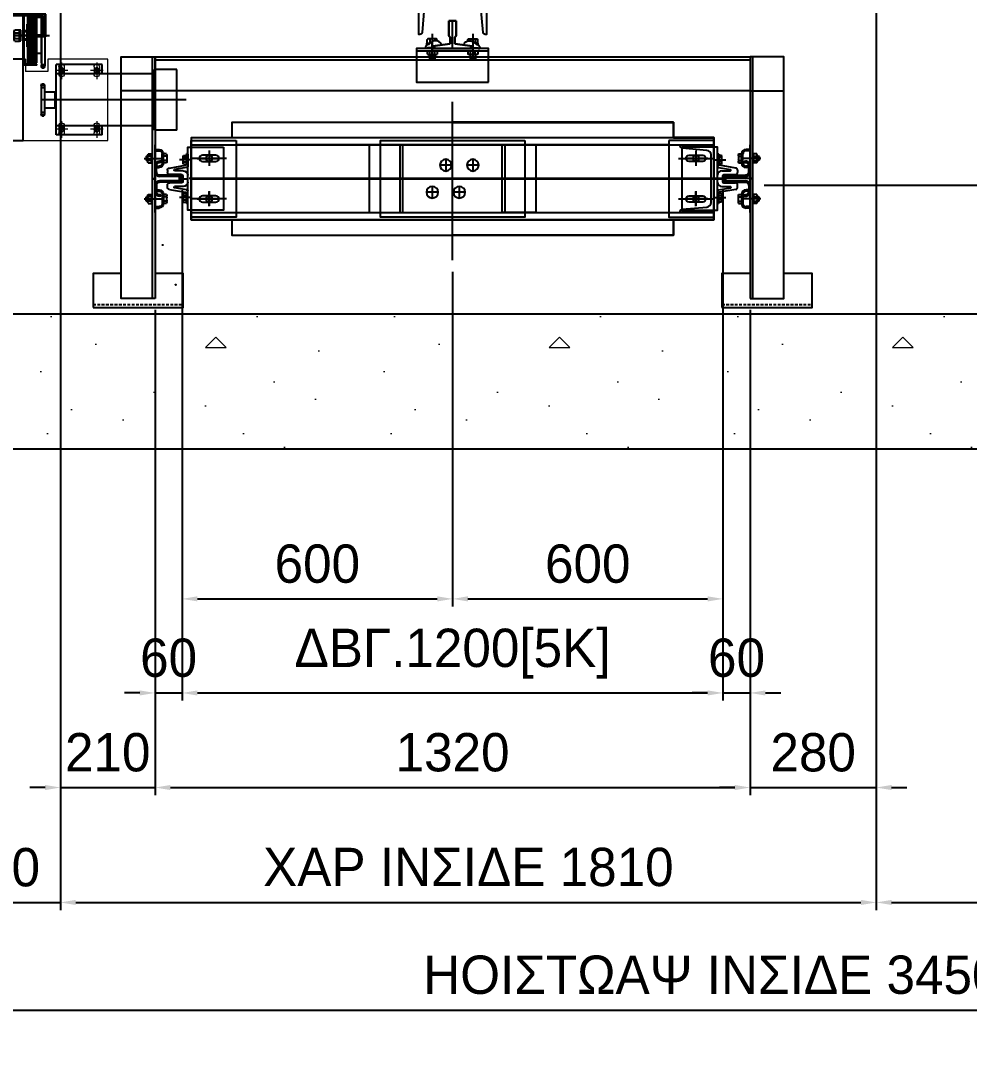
# Model space of a CAD drawing. Header units: millimetres. Extents: x 5544 to 245194, y -610088 to 30375.
# Drawn here: x 102514 to 106721, y 11530 to 16158 of the extents above; entities that cross this region are included whole.
import ezdxf
from ezdxf.enums import TextEntityAlignment as Align
from ezdxf.lldxf.tags import DXFTag

# ---------------------------------------------------------------- set-up
doc = ezdxf.new("R2010")
doc.units = ezdxf.units.MM
doc.linetypes.add('DASHED2', pattern=[9.525, 6.35, -3.175])
doc.layers.add('0-해치', color=8, linetype='Continuous', lineweight=9)
doc.layers.add('6', color=6, linetype='Continuous', lineweight=30)
for name, color, linetype in [('0철골기둥', 2, 'Continuous'), ('0콘크리트', 2, 'Continuous'), ('1', 1, 'CENTER2'), ('15', 15, 'Continuous'), ('2', 1, 'CENTER'), ('3', 3, 'Continuous'), ('4', 4, 'Continuous'), ('7', 7, 'Continuous'), ('BOM', 6, 'Continuous'), ('CL', 1, 'CENTER')]:
    doc.layers.add(name, color=color, linetype=linetype)
doc.styles.get("Standard").update_dxf_attribs({"font": 'SYMBOL'})
tags = doc.linetypes.add('CENTER', pattern=[2, 1.25, -0.25, 0.25, -0.25]).pattern_tags.tags
tags[10:11] = [DXFTag(74, 4), DXFTag(75, 0), DXFTag(340, '0'), DXFTag(46, 1.0), DXFTag(50, 0.0), DXFTag(44, 0.0), DXFTag(45, 0.0)]
tags[8:9] = [DXFTag(74, 4), DXFTag(75, 0), DXFTag(340, '0'), DXFTag(46, 1.0), DXFTag(50, 0.0), DXFTag(44, 0.0), DXFTag(45, 0.0)]
tags[6:7] = [DXFTag(74, 4), DXFTag(75, 0), DXFTag(340, '0'), DXFTag(46, 1.0), DXFTag(50, 0.0), DXFTag(44, 0.0), DXFTag(45, 0.0)]
tags[4:5] = [DXFTag(74, 4), DXFTag(75, 0), DXFTag(340, '0'), DXFTag(46, 1.0), DXFTag(50, 0.0), DXFTag(44, 0.0), DXFTag(45, 0.0)]
tags = doc.linetypes.add('CENTER2', pattern=[1.125, 0.75, -0.125, 0.125, -0.125]).pattern_tags.tags
tags[10:11] = [DXFTag(74, 4), DXFTag(75, 0), DXFTag(340, '0'), DXFTag(46, 1.0), DXFTag(50, 0.0), DXFTag(44, 0.0), DXFTag(45, 0.0)]
tags[8:9] = [DXFTag(74, 4), DXFTag(75, 0), DXFTag(340, '0'), DXFTag(46, 1.0), DXFTag(50, 0.0), DXFTag(44, 0.0), DXFTag(45, 0.0)]
tags[6:7] = [DXFTag(74, 4), DXFTag(75, 0), DXFTag(340, '0'), DXFTag(46, 1.0), DXFTag(50, 0.0), DXFTag(44, 0.0), DXFTag(45, 0.0)]
tags[4:5] = [DXFTag(74, 4), DXFTag(75, 0), DXFTag(340, '0'), DXFTag(46, 1.0), DXFTag(50, 0.0), DXFTag(44, 0.0), DXFTag(45, 0.0)]
doc.dimstyles.new('DIM-A-002-평면', dxfattribs={"dimscale": 170, "dimtxt": 1, "dimasz": 0.4, "dimexe": 0.2, "dimexo": 0.3, "dimgap": 0.4, "dimtad": 1, "dimdec": 0, "dimtxsty": 'Standard', "dimcen": 0, "dimclrd": 15, "dimclre": 15, "dimclrt": 3, "dimadec": 0, "dimazin": 0, "dimtfac": 1, "dimtix": 1, "dimtmove": 0, "dimatfit": 3, "dimfxl": 1, "dimarcsym": 0})

# ---------------------------------------------------------------- blocks, each defined once
blk = doc.blocks.new('A$C53DF05812', base_point=(47035.6, 18299.1))
at = {"layer": '1'}
blk.add_line((47080.1, 18299.1), (47080.1, 18360.1), dxfattribs=at)
at = {"layer": '6'}
for p, q in [((47088.1, 18360.1), (47072.1, 18360.1)), ((47072.1, 18327.1), (47072.1, 18360.1)), ((47088.1, 18327.1), (47088.1, 18360.1)), ((47075.1, 18309.1), (47035.6, 18304.1)), ((47035.6, 18304.1), (47035.6, 18299.1)), ((47035.6, 18304.1), (47035.6, 18299.1)), ((47072.1, 18327.1), (47075.1, 18324.1)), ((47075.1, 18324.1), (47075.1, 18309.1)), ((47085.1, 18324.1), (47088.1, 18327.1)), ((47085.1, 18324.1), (47085.1, 18309.1)), ((47085.1, 18309.1), (47124.6, 18304.1)), ((47124.6, 18304.1), (47124.6, 18299.1)), ((47124.6, 18304.1), (47124.6, 18302.1)), ((47124.6, 18304.1), (47124.6, 18299.1)), ((47035.6, 18299.1), (47124.6, 18299.1))]:
    blk.add_line(p, q, dxfattribs=at)
blk = doc.blocks.new('A$C53DF38032', base_point=(244631, 34240.7, 3.7))
at = {"layer": '1', "color": 1, "linetype": 'CENTER'}
blk.add_line((244631, 34256.7, 3.7), (244684.8, 34256.7, 3.7), dxfattribs=at)
at = {"layer": '3', "color": 3}
for p, q in [((244652.5, 34275.7, 3.7), (244656, 34275.7, 3.7)), ((244642, 34264.9, 3.7), (244642, 34248.5, 3.7)), ((244647, 34267.7, 3.7), (244643.2, 34267.7, 3.7)), ((244643.2, 34262.2, 3.7), (244646.6, 34262.2, 3.7)), ((244643.2, 34251.2, 3.7), (244650.7, 34251.2, 3.7)), ((244652, 34244.7, 3.7), (244652, 34251.4, 3.7)), ((244661.7, 34263.7, 3.7), (244661.7, 34246.7, 3.7)), ((244669.2, 34267.7, 3.7), (244675.9, 34267.7, 3.7)), ((244675.9, 34262.2, 3.7), (244669.2, 34262.2, 3.7)), ((244675.9, 34251.2, 3.7), (244669.2, 34251.2, 3.7)), ((244677.2, 34248.5, 3.7), (244677.2, 34264.9, 3.7)), ((244677.2, 34262.7, 3.7), (244686.6, 34262.7, 3.7)), ((244677.2, 34250.7, 3.7), (244686.6, 34250.7, 3.7)), ((244686.6, 34262.7, 3.7), (244688.6, 34261, 3.7)), ((244686.6, 34250.7, 3.7), (244686.6, 34262.7, 3.7)), ((244686.6, 34250.7, 3.7), (244688.6, 34252.5, 3.7)), ((244688.6, 34252.5, 3.7), (244688.6, 34261, 3.7)), ((244650.7, 34245.7, 3.7), (244643.2, 34245.7, 3.7)), ((244654.5, 34244.7, 3.7), (244652, 34244.7, 3.7)), ((244654.5, 34247.3, 3.7), (244654.5, 34244.7, 3.7)), ((244663.2, 34245.2, 3.7), (244663.2, 34241.2, 3.7)), ((244669.2, 34245.7, 3.7), (244675.9, 34245.7, 3.7))]:
    blk.add_line(p, q, dxfattribs=at)
for centre, radius, start, end in [((244663.2, 34263.7, 3.7), 16.6, 136.7758, 233.9341), ((244652.5, 34273.7, 3.7), 2, 90, 136.7758), ((244645.6, 34264.9, 3.7), 3.63, 130.9927, 229.0073), ((244654.6, 34256.7, 3.7), 12.7, 154.323, 205.677), ((244645.6, 34248.5, 3.7), 3.63, 130.9927, 229.0073), ((244639.3, 34256.7, 3.7), 12.7, 334.323, 339.3005), ((244648.3, 34248.5, 3.7), 3.63, 310.9927, 49.0073), ((244652.2, 34248.7, 3.7), 2, 5.4066, 53.9341), ((244663.2, 34249.7, 3.7), 9, 185.4066, 266.6277), ((244673.5, 34264.9, 3.7), 3.63, 310.9927, 49.0073), ((244664.5, 34256.7, 3.7), 12.7, 334.323, 25.677), ((244673.5, 34248.5, 3.7), 3.63, 310.9927, 49.0073), ((244662.7, 34246.7, 3.7), 1, 180, 270), ((244662.7, 34241.2, 3.7), 0.5, 266.6277, 0), ((244662.7, 34245.2, 3.7), 0.5, 0, 90)]:
    blk.add_arc(centre, radius, start, end, dxfattribs=at)
blk = doc.blocks.new('A$C589E5BAE2', base_point=(70985.3, 116967.9))
for p, q in [((71036.3, 117017.4), (71041.3, 117056.9)), ((71041.3, 117056.9), (71046.3, 117056.9)), ((71041.3, 117056.9), (71046.3, 117056.9)), ((71046.3, 117056.9), (71046.3, 116967.9)), ((70985.3, 117004.4), (70985.3, 117020.4)), ((71018.3, 117020.4), (70985.3, 117020.4)), ((71018.3, 117020.4), (71021.3, 117017.4)), ((71018.3, 117004.4), (70985.3, 117004.4)), ((71021.3, 117007.4), (71018.3, 117004.4)), ((71021.3, 117017.4), (71036.3, 117017.4)), ((71021.3, 117007.4), (71036.3, 117007.4)), ((71036.3, 117007.4), (71041.3, 116967.9)), ((71041.3, 116967.9), (71046.3, 116967.9)), ((71041.3, 116967.9), (71043.3, 116967.9)), ((71041.3, 116967.9), (71046.3, 116967.9))]:
    blk.add_line(p, q)
at = {"layer": '1'}
blk.add_line((71046.3, 117012.4), (70985.3, 117012.4), dxfattribs=at)
blk = doc.blocks.new('A$CC30ADCA')
for p, q in [((60.2, 150), (60.2, 0)), ((60.2, 137), (60.2, 140)), ((47.2, 111), (47.2, 114)), ((47.2, 114), (50.2, 114)), ((47.2, 111), (50.2, 111)), ((57.2, 90), (57.2, 104)), ((8.2, 83), (50.2, 83)), ((8.2, 80), (50.2, 80)), ((8.2, 70), (50.2, 70)), ((8.2, 67), (50.2, 67)), ((57.2, 60), (57.2, 46)), ((47.2, 39), (50.2, 39)), ((47.2, 39), (47.2, 36)), ((47.2, 36), (50.2, 36)), ((60.2, 13), (60.2, 10))]:
    blk.add_line(p, q)
for centre, radius, start, end in [((50.2, 104), 10, 0, 90), ((50.2, 104), 7, 0, 90), ((8.2, 75), 8, 90, 270), ((8.2, 75), 5, 90, 270), ((50.2, 90), 7, 270, 0), ((50.2, 90), 10, 270, 0), ((50.2, 60), 10, 0, 90), ((50.2, 60), 7, 0, 90), ((50.2, 46), 10, 270, 0), ((50.2, 46), 7, 270, 0)]:
    blk.add_arc(centre, radius, start, end)
at = {"layer": '1'}
for p, q in [((84, 120), (44.4, 120)), ((8.2, 75), (0.2, 75)), ((66.2, 75), (60.2, 75)), ((84, 30), (44.4, 30))]:
    blk.add_line(p, q, dxfattribs=at)
at = {"layer": '15', "color": 15, "linetype": 'Continuous', "lineweight": -2}
blk.add_line((0, 74.7), (0, 74.7), dxfattribs=at)
blk = doc.blocks.new('A$C18A6A7C2')
for p, q in [((42.5, 320.5), (42.5, 315.6)), ((47.1, 321.6), (108.9, 321.6)), ((47.1, 314.6), (108.9, 314.6)), ((60, 314.6), (60, 291.6)), ((96, 314.6), (96, 291.6)), ((113.5, 320.5), (113.5, 315.6)), ((156, 288.6), (0, 288.6)), ((0, 186.6), (0, 288.6)), ((20.5, 70.6), (20.5, 288.6)), ((60, 291.6), (96, 291.6)), ((67, 288.6), (67, 291.6)), ((89, 288.6), (89, 291.6)), ((135.5, 70.6), (135.5, 288.6)), ((156, 186.6), (156, 288.6)), ((20.5, 186.6), (0, 186.6)), ((156, 186.6), (135.5, 186.6)), ((10.5, 20.6), (10.5, 70.6)), ((145.5, 70.6), (10.5, 70.6)), ((145.5, 20.6), (145.5, 70.6)), ((145.5, 20.6), (10.5, 20.6))]:
    blk.add_line(p, q)
at = {"color": 4}
for p, q in [((13, 270.1), (13, 283)), ((143, 270.1), (143, 283)), ((6.5, 276.6), (19.5, 276.6)), ((149.5, 276.6), (136.5, 276.6)), ((6.5, 198.6), (19.5, 198.6)), ((13, 192.1), (13, 205)), ((149.5, 198.6), (136.5, 198.6)), ((143, 192.1), (143, 205))]:
    blk.add_line(p, q, dxfattribs=at)
for centre in [(13, 276.6), (143, 276.6), (13, 198.6), (143, 198.6)]:
    blk.add_circle(centre, 5.5)
for centre, start, end in [((48.3, 305.8), 94.5384, 111.619), ((48.3, 330.3), 248.381, 265.4616), ((107.7, 305.8), 68.381, 85.4616), ((107.7, 330.3), 274.5384, 291.619)]:
    blk.add_arc(centre, 15.8, start, end)
at = {"layer": '1'}
for p, q in [((45.5, 322.3), (45.5, 313.9)), ((78, 0), (78, 323.6)), ((110.5, 322.3), (110.5, 313.9))]:
    blk.add_line(p, q, dxfattribs=at)
at = {"layer": '4'}
for p, q in [((50.5, 321.6), (50.5, 314.6)), ((105.5, 321.6), (105.5, 314.6))]:
    blk.add_line(p, q, dxfattribs=at)
blk = doc.blocks.new('A$CAA94DE4')
at = {"color": 7}
for p, q in [((2460, 238.1), (2460, 188.1)), ((2460, 188.1), (0, 188.1)), ((2460, 188.1), (0, 188.1))]:
    blk.add_line(p, q, dxfattribs=at)
at = {"linetype": 'ByBlock', "lineweight": 18, "ltscale": 3}
for p, q in [((2460, 238), (2460, 0)), ((2280, 183.1), (2280, 188.1)), ((2280, 183.1), (2307.5, 183.1)), ((2307.5, 133.1), (2307.5, 183.1)), ((2280, 0), (2280, 133.1)), ((2280, 133.1), (2307.5, 133.1)), ((2297, 109), (2313, 109)), ((2297, 97), (2313, 97)), ((2427, 109), (2443, 109)), ((2427, 97), (2443, 97)), ((2297, 31), (2313, 31)), ((2427, 31), (2443, 31)), ((2460, 0), (2280, 0)), ((2297, 19), (2313, 19)), ((2427, 19), (2443, 19))]:
    blk.add_line(p, q, dxfattribs=at)
for centre, start, end in [((2297, 103), 90, 270), ((2313, 103), 270, 90), ((2427, 103), 90, 270), ((2443, 103), 270, 90), ((2297, 25), 90, 270), ((2313, 25), 270, 90), ((2427, 25), 90, 270), ((2443, 25), 270, 90)]:
    blk.add_arc(centre, 6, start, end, dxfattribs=at)
at = {"layer": '1'}
blk.add_line((2227.5, 171.1), (2227.5, 204.1), dxfattribs=at)
at = {"layer": '1', "lineweight": 18, "ltscale": 3}
for p, q in [((2305, 88.8), (2305, 116.5)), ((2435, 88.8), (2435, 116.5)), ((2287.1, 103), (2315, 103)), ((2296.1, 103), (2324, 103)), ((2417.1, 103), (2445, 103)), ((2426.1, 103), (2454, 103)), ((2287.1, 25), (2315, 25)), ((2296.1, 25), (2324, 25)), ((2305, 10.8), (2305, 38.5)), ((2417.1, 25), (2445, 25)), ((2426.1, 25), (2454, 25)), ((2435, 10.8), (2435, 38.5))]:
    blk.add_line(p, q, dxfattribs=at)
at = {"layer": '2'}
blk.add_line((2280, 188.1), (2280, 238.1), dxfattribs=at)
blk = doc.blocks.new('A$CACEA2E2A')
for p, q in [((0, 11.9), (0, 15.9)), ((6.4, 17.5), (138.3, 17.5)), ((6.4, 10.3), (138.3, 10.3)), ((7.5, 10.3), (7.5, 17.5)), ((137.2, 10.3), (137.2, 17.5)), ((144.7, 11.9), (144.7, 15.9))]:
    blk.add_line(p, q)
for centre, start, end in [((6.4, 4), 90, 118.2991), ((6.4, 23.8), 241.7009, 270), ((138.3, 4), 61.7009, 90), ((138.3, 23.8), 270, 298.2991)]:
    blk.add_arc(centre, 13.5, start, end)
at = {"layer": '1'}
for p, q in [((72.3, 87.5), (72.3, 0)), ((72.3, 6.6), (72.3, 82.9)), ((15.8, 28.5), (15.8, 48.5)), ((128.8, 28.5), (128.8, 48.5)), ((134.7, 43), (10.4, 43)), ((134.7, 34), (10.4, 34))]:
    blk.add_line(p, q, dxfattribs=at)
at = {"layer": '2'}
for p, q in [((59.8, 76.7), (59.8, 66.4)), ((81.7, 77.9), (62.9, 77.9)), ((66.1, 76.7), (66.1, 66.4)), ((78.6, 76.7), (78.6, 66.4)), ((84.9, 76.7), (84.9, 66.4)), ((84.9, 66.4), (59.8, 66.4)), ((60.6, 66.4), (84.1, 66.4)), ((60.6, 63), (60.6, 66.4)), ((84.1, 63), (60.6, 63)), ((65.4, 66.4), (65.4, 63)), ((70.1, 66.4), (73.5, 63)), ((71.2, 66.4), (74.6, 63)), ((79.3, 66.4), (79.3, 63)), ((84.1, 66.4), (84.1, 63))]:
    blk.add_line(p, q, dxfattribs=at)
for centre, radius, start, end in [((62.9, 73.1), 4.76, 48.8141, 131.1859), ((73, 57.3), 20.6, 91.7173, 109.5483), ((71.7, 57.3), 20.6, 70.4517, 88.2827), ((81.7, 73.1), 4.76, 48.8141, 131.1859)]:
    blk.add_arc(centre, radius, start, end, dxfattribs=at)
at = {"layer": '7'}
for p, q in [((138.3, 58), (6.3, 58)), ((6.3, 28), (6.3, 58)), ((136, 55.7), (8.6, 55.7)), ((8.6, 28), (8.6, 55.7)), ((11.8, 48.5), (132.8, 48.5)), ((11.8, 46), (11.8, 48.5)), ((47.3, 50), (97.3, 50)), ((47.3, 48.5), (47.3, 50)), ((61.8, 50), (61.8, 55.7)), ((64.3, 50), (64.3, 55.7)), ((80.3, 50), (80.3, 55.7)), ((82.8, 50), (82.8, 55.7)), ((97.3, 48.5), (97.3, 50)), ((132.8, 46), (132.8, 48.5)), ((136, 28), (136, 55.7)), ((138.3, 28), (138.3, 58)), ((6.3, 28), (8.6, 28)), ((11.8, 46), (132.8, 46)), ((132.8, 40), (11.8, 40)), ((11.8, 37), (11.8, 40)), ((132.8, 37), (11.8, 37)), ((132.8, 31), (11.8, 31)), ((11.8, 28.5), (11.8, 31)), ((132.8, 28.5), (11.8, 28.5)), ((11.8, 28.5), (132.8, 28.5)), ((32.3, 17.5), (32.3, 28.5)), ((112.3, 17.5), (112.3, 28.5)), ((132.8, 37), (132.8, 40)), ((132.8, 28.5), (132.8, 31)), ((138.3, 28), (136, 28)), ((132.8, 17.5), (11.8, 17.5))]:
    blk.add_line(p, q, dxfattribs=at)
for centre, start, end in [((15.8, 43), 270, 90), ((15.8, 34), 270, 90), ((128.8, 43), 90, 270), ((128.8, 34), 90, 270)]:
    blk.add_arc(centre, 3, start, end, dxfattribs=at)
at = {"layer": 'CL'}
for p, q in [((3.5, 9.3), (3.5, 18.5)), ((141.2, 9.3), (141.2, 18.5))]:
    blk.add_line(p, q, dxfattribs=at)
blk = doc.blocks.new('A$CE5D4909A')
for p, q in [((0, 125), (50, 125)), ((0, 105), (0, 121)), ((4, 125), (46, 125)), ((4, 117), (4, 105)), ((8, 121), (42, 121)), ((46, 8), (46, 117)), ((50, 0), (50, 125)), ((50, 4), (50, 121)), ((50, 120), (50, 90)), ((50, 120), (50, 120)), ((53, 94.5), (53, 117)), ((4, 105), (0, 105)), ((50, 88.5), (80, 88.5)), ((77, 91.5), (56, 91.5)), ((80, 88.5), (80, 88.5)), ((50, 60), (50, 60)), ((50, 60), (50, 30)), ((53, 34.5), (53, 57)), ((50, 28.5), (80, 28.5)), ((77, 31.5), (56, 31.5)), ((80, 28.5), (80, 28.5)), ((0, 4), (0, 20)), ((4, 20), (0, 20)), ((0, 0), (0, 0)), ((0, 0), (50, 0)), ((4, 20), (4, 8)), ((4, 0), (46, 0)), ((8, 4), (42, 4)), ((50, 0), (50, 0))]:
    blk.add_line(p, q)
for centre, radius, start, end in [((4, 121), 4, 90, 180), ((8, 117), 4, 90, 180), ((42, 117), 4, 0, 90), ((46, 121), 4, 0, 90), ((50, 117), 3, 0, 90), ((56, 94.5), 3, 180, 270), ((77, 88.5), 3, 0, 90), ((50, 57), 3, 0, 90), ((56, 34.5), 3, 180, 270), ((77, 28.5), 3, 0, 90), ((4, 4), 4, 180, 270), ((8, 8), 4, 180, 270), ((42, 8), 4, 270, 0), ((46, 4), 4, 270, 0)]:
    blk.add_arc(centre, radius, start, end)
at = {"layer": '1'}
for p, q in [((50, 90), (80, 90)), ((50, 30), (80, 30))]:
    blk.add_line(p, q, dxfattribs=at)
blk = doc.blocks.new('A$C2AC7DD32')
at = {"rotation": 90.00000000000001}
for name, p in [('A$CAA94DE4', (263.1, 0)), ('A$C18A6A7C2', (436.7, 2292)), ('A$CACEA2E2A', (133, 2155.2))]:
    blk.add_blockref(name, p, dxfattribs=at)
at = {"xscale": -1, "rotation": 89.99999999999997}
blk.add_blockref('A$CE5D4909A', (125, 2230), dxfattribs=at)
blk = doc.blocks.new('A$CE40483A4')
for p, q in [((80.8, 140), (71.8, 140)), ((80.8, 150), (80.8, 0)), ((80.8, 137), (80.8, 140)), ((8.8, 130), (8.3, 129.5)), ((8.8, 130), (10.8, 130)), ((11.3, 129.5), (10.8, 130)), ((17.5, 126.8), (11.3, 126.8)), ((17.5, 121.9), (11.3, 121.9)), ((18.3, 109.6), (18.3, 124.4)), ((54.8, 127.4), (54.8, 112.6)), ((55.5, 129.8), (61.8, 129.8)), ((55.5, 124.9), (61.8, 124.9)), ((61.8, 110), (61.8, 130)), ((64.8, 110), (64.8, 130)), ((80.8, 137), (71.8, 137)), ((88.8, 129.8), (86.8, 129.8)), ((88.8, 110.2), (88.8, 129.8)), ((96, 129.8), (88.8, 129.8)), ((88.8, 124.9), (96, 124.9)), ((96.8, 112.6), (96.8, 127.4)), ((96.8, 125), (99.8, 125)), ((100.8, 124), (96.8, 124)), ((100.8, 116), (96.8, 116)), ((100.8, 124), (99.8, 125)), ((99.8, 125), (99.8, 115)), ((100.8, 116), (99.8, 115)), ((100.8, 124), (100.8, 116)), ((10.8, 99.6), (37.6, 95.6)), ((17.5, 112.1), (11.3, 112.1)), ((17.5, 107.2), (11.3, 107.2)), ((49.1, 98.7), (13, 104.7)), ((55.5, 115.1), (61.8, 115.1)), ((55.5, 110.2), (61.8, 110.2)), ((67.8, 111), (67.8, 114)), ((67.8, 114), (70.8, 114)), ((67.8, 111), (70.8, 111)), ((77.8, 103), (71.8, 103)), ((77.8, 100), (71.8, 100)), ((77.8, 90), (77.8, 104)), ((88.8, 110.2), (86.8, 110.2)), ((88.8, 115.1), (96, 115.1)), ((96, 110.2), (88.8, 110.2)), ((96.8, 115), (99.8, 115)), ((8.3, 67.5), (8.3, 82.5)), ((18.3, 92.5), (37.6, 92.5)), ((22.3, 84), (48.3, 84)), ((28.8, 83), (70.8, 83)), ((28.8, 80), (70.8, 80)), ((28.8, 70), (70.8, 70)), ((10.8, 50.4), (37.6, 54.4)), ((10.8, 50.4), (37.6, 54.4)), ((49.1, 51.3), (13, 45.3)), ((18.3, 57.5), (37.6, 57.5)), ((22.3, 66), (48.3, 66)), ((28.8, 67), (70.8, 67)), ((77.8, 50), (71.8, 50)), ((77.8, 47), (71.8, 47)), ((77.8, 60), (77.8, 46)), ((17.5, 42.8), (11.3, 42.8)), ((17.5, 37.9), (11.3, 37.9)), ((17.5, 28.1), (11.3, 28.1)), ((17.5, 23.2), (11.3, 23.2)), ((18.3, 40.4), (18.3, 25.6)), ((54.8, 22.6), (54.8, 37.4)), ((55.5, 39.8), (61.8, 39.8)), ((55.5, 34.9), (61.8, 34.9)), ((55.5, 25.1), (61.8, 25.1)), ((61.8, 40), (61.8, 20)), ((64.8, 40), (64.8, 20)), ((67.8, 39), (70.8, 39)), ((67.8, 39), (67.8, 36)), ((67.8, 36), (70.8, 36)), ((88.8, 39.8), (86.8, 39.8)), ((88.8, 39.8), (88.8, 20.2)), ((96, 39.8), (88.8, 39.8)), ((88.8, 34.9), (96, 34.9)), ((88.8, 25.1), (96, 25.1)), ((96.8, 37.4), (96.8, 22.6)), ((96.8, 35), (99.8, 35)), ((100.8, 34), (96.8, 34)), ((100.8, 26), (96.8, 26)), ((96.8, 25), (99.8, 25)), ((99.8, 25), (99.8, 35)), ((100.8, 34), (99.8, 35)), ((100.8, 26), (99.8, 25)), ((100.8, 26), (100.8, 34)), ((8.8, 20), (8.3, 20.5)), ((8.8, 20), (8.3, 20.5)), ((8.8, 20), (10.8, 20)), ((8.8, 20), (10.8, 20)), ((11.3, 20.5), (10.8, 20)), ((11.3, 20.5), (10.8, 20)), ((55.5, 20.2), (61.8, 20.2)), ((80.8, 13), (71.8, 13)), ((80.8, 10), (71.8, 10)), ((80.8, 13), (80.8, 10)), ((88.8, 20.2), (86.8, 20.2)), ((96, 20.2), (88.8, 20.2))]:
    blk.add_line(p, q)
at = {"color": 1, "linetype": 'CENTER2'}
for p, q in [((0, 117), (26.7, 117)), ((0, 117), (26.7, 117)), ((0, 33), (26.7, 33)), ((0, 33), (26.7, 33))]:
    blk.add_line(p, q, dxfattribs=at)
at = {"color": 0, "linetype": 'ByBlock'}
for p, q in [((8.3, 129.5), (8.3, 102.6)), ((11.3, 129.5), (11.3, 106.7)), ((53.3, 93.7), (53.3, 89)), ((19.3, 81), (19.3, 69)), ((8.3, 20.5), (8.3, 47.4)), ((8.3, 20.5), (8.3, 47.4)), ((53.3, 56.3), (53.3, 61)), ((11.3, 20.5), (11.3, 43.3)), ((11.3, 20.5), (11.3, 38.8))]:
    blk.add_line(p, q, dxfattribs=at)
for centre, radius, start, end in [((71.8, 130), 10, 90, 180), ((13.9, 124.4), 4.34, 325.6158, 34.3842), ((13.9, 119.5), 4.34, 0, 34.3842), ((59.1, 127.4), 4.34, 145.6158, 214.3842), ((59.1, 122.5), 4.34, 145.6158, 180), ((59.1, 117.5), 4.34, 180, 214.3842), ((71.8, 130), 7, 90, 180), ((92.4, 127.4), 4.34, 325.6158, 34.3842), ((92.4, 122.5), 4.34, 0, 34.3842), ((92.4, 117.5), 4.34, 325.6158, 0), ((11.3, 102.6), 3, 180, 261.4693), ((13.3, 106.7), 2, 180, 260.5377), ((13.9, 114.5), 4.34, 325.6158, 0), ((13.9, 109.6), 4.34, 325.6158, 34.3842), ((37, 94), 1.69, 293.2459, 66.7541), ((48.3, 93.7), 5, 0, 80.5377), ((59.1, 112.6), 4.34, 145.6158, 214.3842), ((71.8, 110), 10, 180, 270), ((71.8, 110), 7, 180, 270), ((70.8, 104), 10, 0, 90), ((70.8, 104), 7, 0, 90), ((92.4, 112.6), 4.34, 325.6158, 34.3842), ((18.3, 82.5), 10, 90, 180), ((22.3, 81), 3, 90, 180), ((28.8, 75), 8, 90, 270), ((28.8, 75), 5, 90, 270), ((48.3, 89), 5, 270, 0), ((70.8, 90), 7, 270, 0), ((70.8, 90), 10, 270, 0), ((70.8, 60), 10, 0, 90), ((18.3, 67.5), 10, 180, 270), ((11.3, 47.4), 3, 98.5307, 180), ((11.3, 47.4), 3, 98.5307, 180), ((22.3, 69), 3, 180, 270), ((37, 56), 1.69, 293.2459, 66.7541), ((48.3, 61), 5, 0, 90), ((48.3, 56.3), 5, 279.4623, 0), ((71.8, 40), 10, 90, 180), ((71.8, 40), 7, 90, 180), ((70.8, 60), 7, 0, 90), ((13.3, 43.3), 2, 99.4623, 180), ((13.9, 40.4), 4.34, 325.6158, 34.3842), ((13.9, 35.5), 4.34, 0, 34.3842), ((13.9, 30.5), 4.34, 325.6158, 0), ((13.9, 25.6), 4.34, 325.6158, 34.3842), ((59.1, 37.4), 4.34, 145.6158, 214.3842), ((59.1, 32.5), 4.34, 145.6158, 180), ((59.1, 27.5), 4.34, 180, 214.3842), ((59.1, 22.6), 4.34, 145.6158, 214.3842), ((70.8, 46), 10, 270, 0), ((70.8, 46), 7, 270, 0), ((92.4, 37.4), 4.34, 325.6158, 34.3842), ((92.4, 32.5), 4.34, 0, 34.3842), ((92.4, 27.5), 4.34, 325.6158, 0), ((92.4, 22.6), 4.34, 325.6158, 34.3842), ((71.8, 20), 10, 180, 270), ((71.8, 20), 7, 180, 270)]:
    blk.add_arc(centre, radius, start, end)
at = {"layer": '1'}
for p, q in [((20.8, 75), (8.3, 75)), ((28.8, 75), (20.8, 75)), ((86.8, 75), (80.8, 75))]:
    blk.add_line(p, q, dxfattribs=at)
at = {"layer": '15', "color": 15, "linetype": 'Continuous', "lineweight": -2}
blk.add_line((20.6, 74.7), (20.6, 74.7), dxfattribs=at)
blk = doc.blocks.new('A$C2DD5F3D5')
for p, q in [((95.7, 200, 19), (95.7, 1160, 19)), ((245.7, 1160, 19), (245.7, 200, 19))]:
    blk.add_line(p, q)
at = {"elevation": 19}
for points in [[(45.7, 680), (45.7, 1170), (79.7, 1170), (79.7, 1260), (261.7, 1260), (261.7, 1170), (295.7, 1170), (295.7, 680)], [(45.7, 680), (45.7, 190), (79.7, 190), (79.7, 100), (261.7, 100), (261.7, 190), (295.7, 190), (295.7, 680)]]:
    blk.add_lwpolyline(points, dxfattribs=at)
for points in [[(261.7, 100), (79.7, 100), (79.7, 1260), (261.7, 1260)], [(85.7, 1160), (255.7, 1160), (255.7, 1260), (85.7, 1260)], [(100.7, 1188.5), (240.7, 1188.5), (240.7, 1267.5), (100.7, 1267.5)], [(95.7, 865), (245.7, 865), (245.7, 790), (95.7, 790)], [(95.7, 495), (245.7, 495), (245.7, 570), (95.7, 570)], [(85.7, 200), (255.7, 200), (255.7, 100), (85.7, 100)], [(100.7, 171.5), (240.7, 171.5), (240.7, 92.5), (100.7, 92.5)]]:
    blk.add_lwpolyline(points, close=True, dxfattribs=at)
at = {"ltscale": 1.3, "elevation": 19}
for points in [[(118.7, 1205), (118.7, 1235, -1), (132.7, 1235), (132.7, 1205, -1)], [(208.7, 1205), (208.7, 1235, -1), (222.7, 1235), (222.7, 1205, -1)], [(118.7, 155), (118.7, 125, 1), (132.7, 125), (132.7, 155, 1)], [(208.7, 155), (208.7, 125, 1), (222.7, 125), (222.7, 155, 1)]]:
    blk.add_lwpolyline(points, format="xyb", close=True, dxfattribs=at)
for centre, radius in [((125.7, 1220, 19), 7), ((215.7, 1220, 19), 7), ((200.7, 725, 19), 13), ((140.7, 695, 19), 13), ((200.7, 665, 19), 13), ((140.7, 635, 19), 13), ((125.7, 140, 19), 7), ((215.7, 140, 19), 7)]:
    blk.add_circle(centre, radius)
at = {"layer": '1', "ltscale": 1.3}
for p, q in [((125.7, 1181.5, 19), (125.7, 1261.5, 19)), ((215.7, 1181.5, 19), (215.7, 1261.5, 19)), ((108.5, 1220, 19), (141.2, 1220, 19)), ((198.5, 1220, 19), (231.2, 1220, 19)), ((125.7, 178.5, 19), (125.7, 98.5, 19)), ((215.7, 178.5, 19), (215.7, 98.5, 19)), ((108.5, 140, 19), (141.2, 140, 19)), ((198.5, 140, 19), (231.2, 140, 19))]:
    blk.add_line(p, q, dxfattribs=at)
at = {"layer": '1'}
for p, q in [((170.7, 1260, 19), (170.7, 76.1, 19)), ((125.7, 1246.3, 19), (125.7, 1198, 19)), ((215.7, 1246.3, 19), (215.7, 1198, 19)), ((109.3, 1220, 19), (142, 1220, 19)), ((232, 1220, 19), (199.3, 1220, 19)), ((170.7, 584, 19), (170.7, 838.3, 19)), ((351.7, 680, 19), (0, 680, 19)), ((125.7, 113.7, 19), (125.7, 162, 19)), ((215.7, 113.7, 19), (215.7, 162, 19)), ((109.3, 140, 19), (142, 140, 19)), ((232, 140, 19), (199.3, 140, 19))]:
    blk.add_line(p, q, dxfattribs=at)
at = {"layer": '2'}
for p, q in [((245.7, 796.5, 19), (95.7, 796.5, 19)), ((245.7, 563.5, 19), (95.7, 563.5, 19))]:
    blk.add_line(p, q, dxfattribs=at)
at = {"layer": '2', "elevation": 19}
for points in [[(95.7, 100), (79.7, 100), (79.7, 1260), (95.7, 1260)], [(245.7, 100), (261.7, 100), (261.7, 1260), (245.7, 1260)], [(85.7, 520), (255.7, 520), (255.7, 840), (85.7, 840)]]:
    blk.add_lwpolyline(points, close=True, dxfattribs=at)
blk.add_lwpolyline([(103.1, 170.4, 0.388869), (98.1, 175), (95.7, 175), (95.7, 100), (245.7, 100), (245.7, 175), (243.2, 175, 0.388869), (238.3, 170.4), (233.5, 115.6, -0.388869), (223.5, 106.5), (117.8, 106.5, -0.388869), (107.9, 115.6)], format="xyb", close=True, dxfattribs=at)
at = {"layer": 'CL'}
for p, q in [((186.5, 725, 19), (214.8, 725, 19)), ((200.7, 710.8, 19), (200.7, 739.2, 19)), ((126.5, 695, 19), (154.8, 695, 19)), ((140.7, 680.8, 19), (140.7, 709.2, 19)), ((200.7, 650.8, 19), (200.7, 679.2, 19)), ((140.7, 620.8, 19), (140.7, 649.2, 19)), ((186.5, 665, 19), (214.8, 665, 19)), ((126.5, 635, 19), (154.8, 635, 19))]:
    blk.add_line(p, q, dxfattribs=at)
at = {"rotation": 90}
blk.add_blockref('A$CE40483A4', (245.7, 1259.2, 19), dxfattribs=at)
at = {"xscale": -1, "rotation": 89.99999999999991}
blk.add_blockref('A$CE40483A4', (245.7, 100.8, 19), dxfattribs=at)
blk = doc.blocks.new('EasyBMINFO')
at = {"color": 0}
blk.add_circle((0, 0), 0.5, dxfattribs=at)
blk.add_text('Info', height=0.25).set_placement((0, 0), align=Align.MIDDLE_CENTER)
at = {"flags": 1}
for tag, p in [('NAME', (0, -1)), ('ENAME', (0, -2)), ('SPEC', (0, -3)), ('MATERIAL', (0, -4)), ('WEIGHT', (0, -5)), ('PRICE', (0, -6)), ('MAKER', (0, -7)), ('REMARK', (0, -8)), ('USER1', (0, -9)), ('USER2', (0, -10)), ('USER3', (0, -11)), ('USER4', (0, -12)), ('USER5', (0, -13)), ('QTY', (0, -14))]:
    blk.add_attdef(tag, p, '', height=0.25, dxfattribs=at)
blk = doc.blocks.new('카평면')
for p, q in [((-129, -1294.7), (-289, -1294.7)), ((-875, -1843.2, 206000), (-875, -1307.7)), ((457, -1843.2, 206000), (457, -1307.7))]:
    blk.add_line(p, q)
at = {"elevation": 0}
blk.add_lwpolyline([(-276.6, -1253.2, -0.388869), (-281.5, -1257.7), (-284, -1257.7), (-284, -1182.7), (-134, -1182.7), (-134, -1257.7), (-136.4, -1257.7, -0.388869), (-141.4, -1253.2), (-146.2, -1198.4, 0.388869), (-156.1, -1189.2), (-261.8, -1189.2, 0.388869), (-271.8, -1198.4)], format="xyb", close=True, dxfattribs=at)
for points in [[(-129, -1363.7), (-129, -1288.7), (-289, -1288.7), (-289, -1363.7)], [(-869, -1843.2), (-944, -1843.2), (-944, -1307.7), (-869, -1307.7)], [(-869, -1382.7), (-869, -1307.7), (451, -1307.7), (451, -1382.7)], [(451, -1843.2), (526, -1843.2), (526, -1307.7), (451, -1307.7)]]:
    blk.add_lwpolyline(points, close=True, dxfattribs=at)
for points in [[(-1006.5, -1863.2), (-806.5, -1863.2), (-806.5, -1788.2), (-869, -1788.2)], [(-944, -1788.2), (-1006.5, -1788.2), (-1006.5, -1863.2)], [(388.5, -1863.2), (588.5, -1863.2), (588.5, -1788.2), (526, -1788.2)], [(451, -1788.2), (388.5, -1788.2), (388.5, -1863.2)]]:
    blk.add_lwpolyline(points, dxfattribs=at)
at = {"layer": '0철골기둥', "linetype": 'DASHED2'}
for p, q in [((-1006.5, -1857.2, 206000), (-806.5, -1857.2, 206000)), ((388.5, -1857.2, 206000), (588.5, -1857.2, 206000))]:
    blk.add_line(p, q, dxfattribs=at)
at = {"layer": '1'}
for p, q in [((-254, -1302.6), (-254, -1276.7)), ((457, -1577.7), (-793, -1577.7))]:
    blk.add_line(p, q, dxfattribs=at)
at = {"layer": '2'}
for p, q in [((-869, -1314.4), (451, -1314.4)), ((-869, -1382.7), (-944, -1382.7)), ((451, -1382.7), (526, -1382.7))]:
    blk.add_line(p, q, dxfattribs=at)
at = {"layer": '6', "elevation": 0}
blk.add_lwpolyline([(-209, -1452.7), (281, -1452.7), (281, -1486.7), (371, -1486.7), (371, -1668.7), (281, -1668.7), (281, -1702.7), (-209, -1702.7)], dxfattribs=at)
for name, p, rotation in [('A$C589E5BAE2', (-253.5, -1227.7), 270.0000000000001), ('A$CC30ADCA', (-808.8, -1502.7), 180.0000000000001)]:
    blk.add_blockref(name, p, dxfattribs=dict(rotation=rotation))
at = {"xscale": -1}
for name, p, rotation in [('A$C2DD5F3D5', (471, -1407.1, -19), 89.99999999999993), ('A$CC30ADCA', (390.8, -1502.7), 179.9999999999998)]:
    blk.add_blockref(name, p, dxfattribs=dict(at, rotation=rotation))
at = {"layer": '15', "xscale": -1}
blk.add_blockref('A$C53DF05812', (-164.5, -1288.7), dxfattribs=at)
at = {"layer": '15'}
blk.add_blockref('A$C53DF05812', (-253.5, -1288.7), dxfattribs=at)
at = {"layer": '15', "rotation": 270.0000000000001}
blk.add_blockref('A$C53DF38032', (-270, -1256.5), dxfattribs=at)
at = {"layer": '15', "xscale": -1, "rotation": 89.99999999999993}
blk.add_blockref('A$C53DF38032', (-148, -1256.5), dxfattribs=at)
at = {"layer": '3', "linetype": 'ByBlock', "xscale": -1, "rotation": 179.9999999999999}
blk.add_blockref('A$C2AC7DD32', (-1236.5, 967.2, 0), dxfattribs=at)
at = {"layer": 'BOM', "rotation": 180}
blk.add_blockref('EasyBMINFO', (-852.3, -1725, 103000), dxfattribs=at)
at = {"layer": 'BOM'}
blk.add_blockref('EasyBMINFO', (-823.1, -1813.2, 206000), dxfattribs=at)
blk = doc.blocks.new('*D2768')
at = {"layer": '15', "color": 15, "lineweight": -2, "ltscale": 600}
for p, q in [((105812.1, 15429.3), (110721.8, 15429.3)), ((110687.8, 15361.3), (110687.8, 14926.3)), ((109080.1, 14858.3), (110721.8, 14858.3))]:
    blk.add_line(p, q, dxfattribs=at)
at = {"layer": '15', "color": 15}
for points in [[(110699.2, 15361.3), (110676.5, 15361.3), (110687.8, 15429.3)], [(110676.5, 14926.3), (110699.2, 14926.3), (110687.8, 14858.3)]]:
    blk.add_solid(points, dxfattribs=at)
at = {"layer": 'Defpoints', "color": 0}
for p in [(105761.1, 15429.3), (109029.1, 14858.3), (110687.8, 14858.3)]:
    blk.add_point(p, dxfattribs=at)
at = {"layer": '15', "color": 3, "ltscale": 600, "insert": (110532.7, 15143.8), "char_height": 170, "attachment_point": 5, "rotation": 90}
blk.add_mtext('285', dxfattribs=at)
blk = doc.blocks.new('*D2785')
at = {"layer": '15', "color": 15, "lineweight": -2, "ltscale": 600}
for p, q in [((103229.1, 15407.3), (103229.1, 13560.1)), ((104429.1, 15045.1), (104429.1, 13560.1)), ((103297.1, 13594.1), (104361.1, 13594.1))]:
    blk.add_line(p, q, dxfattribs=at)
at = {"layer": '15', "color": 15}
for points in [[(103297.1, 13605.5), (103297.1, 13582.8), (103229.1, 13594.1)], [(104361.1, 13582.8), (104361.1, 13605.5), (104429.1, 13594.1)]]:
    blk.add_solid(points, dxfattribs=at)
at = {"layer": 'Defpoints', "color": 0}
for p in [(103229.1, 15458.3), (104429.1, 15096.1), (104429.1, 13594.1)]:
    blk.add_point(p, dxfattribs=at)
at = {"layer": '15', "color": 3, "ltscale": 600, "insert": (103829.1, 13749.3), "char_height": 170, "attachment_point": 5}
blk.add_mtext('600', dxfattribs=at)
blk = doc.blocks.new('*D2786')
at = {"layer": '15', "color": 15, "lineweight": -2, "ltscale": 600}
for p, q in [((105628.7, 15407.9), (105628.7, 13560.1)), ((104429.1, 15045.1), (104429.1, 13560.1)), ((104497.1, 13594.1), (105560.7, 13594.1))]:
    blk.add_line(p, q, dxfattribs=at)
at = {"layer": '15', "color": 15}
for points in [[(104497.1, 13605.5), (104497.1, 13582.8), (104429.1, 13594.1)], [(105560.7, 13582.8), (105560.7, 13605.5), (105628.7, 13594.1)]]:
    blk.add_solid(points, dxfattribs=at)
at = {"layer": 'Defpoints', "color": 0}
for p in [(105628.7, 15458.9), (104429.1, 15096.1), (105628.7, 13594.1)]:
    blk.add_point(p, dxfattribs=at)
at = {"layer": '15', "color": 3, "ltscale": 600, "insert": (105028.9, 13749.3), "char_height": 170, "attachment_point": 5}
blk.add_mtext('600', dxfattribs=at)
blk = doc.blocks.new('*D2787')
at = {"layer": '15', "color": 15, "lineweight": -2, "ltscale": 600}
for p, q in [((103229.1, 14986.3), (103229.1, 13142.8)), ((103109.1, 14876.3), (103109.1, 13142.8)), ((103041.1, 13176.8), (102973.1, 13176.8)), ((103109.1, 13176.8), (103229.1, 13176.8)), ((103297.1, 13176.8), (103365.1, 13176.8))]:
    blk.add_line(p, q, dxfattribs=at)
at = {"layer": '15', "color": 15}
for points in [[(103041.1, 13165.5), (103041.1, 13188.1), (103109.1, 13176.8)], [(103297.1, 13188.1), (103297.1, 13165.5), (103229.1, 13176.8)]]:
    blk.add_solid(points, dxfattribs=at)
at = {"layer": 'Defpoints', "color": 0}
for p in [(103229.1, 15037.3), (103109.1, 14927.3), (103229.1, 13176.8)]:
    blk.add_point(p, dxfattribs=at)
at = {"layer": '15', "color": 3, "ltscale": 600, "insert": (103169.1, 13332), "char_height": 170, "attachment_point": 5}
blk.add_mtext('60', dxfattribs=at)
blk = doc.blocks.new('*D2788')
at = {"layer": '15', "color": 15, "lineweight": -2, "ltscale": 600}
for p, q in [((103229.1, 14986.3), (103229.1, 13142.8)), ((105628.7, 14807.3), (105628.7, 13142.8)), ((103297.1, 13176.8), (105560.7, 13176.8))]:
    blk.add_line(p, q, dxfattribs=at)
at = {"layer": '15', "color": 15}
for points in [[(103297.1, 13188.1), (103297.1, 13165.5), (103229.1, 13176.8)], [(105560.7, 13165.5), (105560.7, 13188.1), (105628.7, 13176.8)]]:
    blk.add_solid(points, dxfattribs=at)
at = {"layer": 'Defpoints', "color": 0}
for p in [(103229.1, 15037.3), (105628.7, 14858.3), (105628.7, 13176.8)]:
    blk.add_point(p, dxfattribs=at)
at = {"layer": '15', "color": 3, "ltscale": 600, "insert": (104428.9, 13351.3), "char_height": 170, "attachment_point": 5}
blk.add_mtext('DBG.1200[5K]', dxfattribs=at)
blk = doc.blocks.new('*D2789')
at = {"layer": '15', "color": 15, "lineweight": -2, "ltscale": 600}
for p, q in [((105749.1, 14876.3), (105749.1, 13142.8)), ((105628.7, 14807.3), (105628.7, 13142.8)), ((105560.7, 13176.8), (105492.7, 13176.8)), ((105628.7, 13176.8), (105749.1, 13176.8)), ((105817.1, 13176.8), (105885.1, 13176.8))]:
    blk.add_line(p, q, dxfattribs=at)
at = {"layer": '15', "color": 15}
for points in [[(105560.7, 13165.5), (105560.7, 13188.1), (105628.7, 13176.8)], [(105817.1, 13188.1), (105817.1, 13165.5), (105749.1, 13176.8)]]:
    blk.add_solid(points, dxfattribs=at)
at = {"layer": 'Defpoints', "color": 0}
for p in [(105749.1, 14927.3), (105628.7, 14858.3), (105749.1, 13176.8)]:
    blk.add_point(p, dxfattribs=at)
at = {"layer": '15', "color": 3, "ltscale": 600, "insert": (105688.9, 13332), "char_height": 170, "attachment_point": 5}
blk.add_mtext('60', dxfattribs=at)
blk = doc.blocks.new('*D2790')
at = {"layer": '15', "color": 15, "lineweight": -2, "ltscale": 600}
for p, q in [((102689.1, 16337.3), (102689.1, 12723.3)), ((103109.1, 14704.9), (103109.1, 12723.3)), ((102621.1, 12757.3), (102553.1, 12757.3)), ((102689.1, 12757.3), (103109.1, 12757.3)), ((103177.1, 12757.3), (103245.1, 12757.3))]:
    blk.add_line(p, q, dxfattribs=at)
at = {"layer": '15', "color": 15}
for points in [[(102621.1, 12745.9), (102621.1, 12768.6), (102689.1, 12757.3)], [(103177.1, 12768.6), (103177.1, 12745.9), (103109.1, 12757.3)]]:
    blk.add_solid(points, dxfattribs=at)
at = {"layer": 'Defpoints', "color": 0}
for p in [(102689.1, 16388.3), (103109.1, 14755.9), (103109.1, 12757.3)]:
    blk.add_point(p, dxfattribs=at)
at = {"layer": '15', "color": 3, "ltscale": 600, "insert": (102899.1, 12912.7), "char_height": 170, "attachment_point": 5}
blk.add_mtext('210', dxfattribs=at)
blk = doc.blocks.new('*D2791')
at = {"layer": '15', "color": 15, "lineweight": -2, "ltscale": 600}
for p, q in [((103109.1, 14704.9), (103109.1, 12723.3)), ((105749.1, 14207.3), (105749.1, 12723.3)), ((103177.1, 12757.3), (105681.1, 12757.3))]:
    blk.add_line(p, q, dxfattribs=at)
at = {"layer": '15', "color": 15}
for points in [[(103177.1, 12768.6), (103177.1, 12745.9), (103109.1, 12757.3)], [(105681.1, 12745.9), (105681.1, 12768.6), (105749.1, 12757.3)]]:
    blk.add_solid(points, dxfattribs=at)
at = {"layer": 'Defpoints', "color": 0}
for p in [(103109.1, 14755.9), (105749.1, 14258.3), (105749.1, 12757.3)]:
    blk.add_point(p, dxfattribs=at)
at = {"layer": '15', "color": 3, "ltscale": 600, "insert": (104429.1, 12912.7), "char_height": 170, "attachment_point": 5}
blk.add_mtext('1320', dxfattribs=at)
blk = doc.blocks.new('*D2792')
at = {"layer": '15', "color": 15, "lineweight": -2, "ltscale": 600}
for p, q in [((106309.1, 16230.2), (106309.1, 12723.3)), ((105749.1, 14207.3), (105749.1, 12723.3)), ((105681.1, 12757.3), (105613.1, 12757.3)), ((105749.1, 12757.3), (106309.1, 12757.3)), ((106377.1, 12757.3), (106445.1, 12757.3))]:
    blk.add_line(p, q, dxfattribs=at)
at = {"layer": '15', "color": 15}
for points in [[(105681.1, 12745.9), (105681.1, 12768.6), (105749.1, 12757.3)], [(106377.1, 12768.6), (106377.1, 12745.9), (106309.1, 12757.3)]]:
    blk.add_solid(points, dxfattribs=at)
at = {"layer": 'Defpoints', "color": 0}
for p in [(106309.1, 16281.2), (105749.1, 14258.3), (106309.1, 12757.3)]:
    blk.add_point(p, dxfattribs=at)
at = {"layer": '15', "color": 3, "ltscale": 600, "insert": (106029.1, 12912.4), "char_height": 170, "attachment_point": 5}
blk.add_mtext('280', dxfattribs=at)
blk = doc.blocks.new('*D2793')
at = {"layer": '15', "color": 15, "lineweight": -2, "ltscale": 600}
for p, q in [((102129.1, 14807.3), (102129.1, 12213.5)), ((102689.1, 14807.3), (102689.1, 12213.5)), ((102061.1, 12247.5), (101993.1, 12247.5)), ((102129.1, 12247.5), (102689.1, 12247.5)), ((102757.1, 12247.5), (102825.1, 12247.5))]:
    blk.add_line(p, q, dxfattribs=at)
at = {"layer": '15', "color": 15}
for points in [[(102061.1, 12236.2), (102061.1, 12258.9), (102129.1, 12247.5)], [(102757.1, 12258.9), (102757.1, 12236.2), (102689.1, 12247.5)]]:
    blk.add_solid(points, dxfattribs=at)
at = {"layer": 'Defpoints', "color": 0}
for p in [(102129.1, 14858.3), (102689.1, 14858.3), (102689.1, 12247.5)]:
    blk.add_point(p, dxfattribs=at)
at = {"layer": '15', "color": 3, "ltscale": 600, "insert": (102409.1, 12402.7), "char_height": 170, "attachment_point": 5}
blk.add_mtext('280', dxfattribs=at)
blk = doc.blocks.new('*D2794')
at = {"layer": '15', "color": 15, "lineweight": -2, "ltscale": 600}
for p, q in [((102689.1, 14807.3), (102689.1, 12213.5)), ((106309.1, 14207.3), (106309.1, 12213.5)), ((102757.1, 12247.5), (106241.1, 12247.5))]:
    blk.add_line(p, q, dxfattribs=at)
at = {"layer": '15', "color": 15}
for points in [[(102757.1, 12258.9), (102757.1, 12236.2), (102689.1, 12247.5)], [(106241.1, 12236.2), (106241.1, 12258.9), (106309.1, 12247.5)]]:
    blk.add_solid(points, dxfattribs=at)
at = {"layer": 'Defpoints', "color": 0}
for p in [(102689.1, 14858.3), (106309.1, 14258.3), (106309.1, 12247.5)]:
    blk.add_point(p, dxfattribs=at)
at = {"layer": '15', "color": 3, "ltscale": 600, "insert": (104499.1, 12403.8), "char_height": 170, "attachment_point": 5}
blk.add_mtext('CAR INSIDE 1810', dxfattribs=at)
blk = doc.blocks.new('*D2795')
at = {"layer": '15', "color": 15, "lineweight": -2, "ltscale": 600}
for p, q in [((109029.1, 14807.3), (109029.1, 12213.5)), ((106309.1, 14207.3), (106309.1, 12213.5)), ((106377.1, 12247.5), (108961.1, 12247.5))]:
    blk.add_line(p, q, dxfattribs=at)
at = {"layer": '15', "color": 15}
for points in [[(106377.1, 12258.9), (106377.1, 12236.2), (106309.1, 12247.5)], [(108961.1, 12236.2), (108961.1, 12258.9), (109029.1, 12247.5)]]:
    blk.add_solid(points, dxfattribs=at)
at = {"layer": 'Defpoints', "color": 0}
for p in [(109029.1, 14858.3), (106309.1, 14258.3), (109029.1, 12247.5)]:
    blk.add_point(p, dxfattribs=at)
at = {"layer": '15', "color": 3, "ltscale": 600, "insert": (107669.1, 12402.9), "char_height": 170, "attachment_point": 5}
blk.add_mtext('1360', dxfattribs=at)
blk = doc.blocks.new('*D2796')
at = {"layer": '15', "color": 15, "lineweight": -2, "ltscale": 600}
for p, q in [((102130, 14207.3), (102130, 11735.4)), ((109029.1, 14207.3), (109029.1, 11735.4)), ((102198, 11769.4), (108961.1, 11769.4))]:
    blk.add_line(p, q, dxfattribs=at)
at = {"layer": '15', "color": 15}
for points in [[(102198, 11780.7), (102198, 11758), (102130, 11769.4)], [(108961.1, 11758), (108961.1, 11780.7), (109029.1, 11769.4)]]:
    blk.add_solid(points, dxfattribs=at)
at = {"layer": 'Defpoints', "color": 0}
for p in [(102130, 14258.3), (109029.1, 14258.3), (109029.1, 11769.4)]:
    blk.add_point(p, dxfattribs=at)
at = {"layer": '15', "color": 3, "ltscale": 600, "insert": (105579.5, 11925.7), "char_height": 170, "attachment_point": 5}
blk.add_mtext('HOISTWAY INSIDE 3450', dxfattribs=at)

msp = doc.modelspace()

# ---------------------------------------------------------------- hatches: boundary and pattern name
at = {"layer": '0-해치', "ltscale": 600}
h = msp.add_hatch(dxfattribs=at)
h.set_pattern_fill('CONC', color=256, scale=60)
h.set_pattern_definition([(0, (-356702.9, 980070.2), (0, 1524), [0, -1524]), (0, (-356687.7, 979536.8), (0, 1524), [0, -1524]), (0, (-356642, 980359.7), (0, 1524), [0, -1524]), (338.19859, (-357434.44, 979887.3), (4572, -1524), [164.1398, -8042.8513]), (216.869898, (-357282.04, 979826.34), (4572, 3048), [76.2, -7543.8]), (130.601295, (-357343, 979780.62), (7620, -9144), [140.5059, -13910.08]), (206.56505, (-357845.9, 979597.74), (-1524, -1524), [34.0777, -3373.69]), (326.309932, (-357876.4, 979582.5), (3048, -1524), [54.9486, -5439.9115]), (108.43495, (-357830.7, 979552), (-1524, 3048), [48.1931, -4771.118]), (225, (-356870.6, 979445.3), (-2e-13, -1524), [64.6578, -2090.6036]), (0, (-356916.3, 979399.6), (1524, 1524), [91.44, -1432.56]), (135, (-356824.8, 979399.6), (-1524, 1e-13), [64.6578, -2090.6036]), (251.56505, (-357053.44, 980420.7), (1524, 3048), [48.1931, -4771.118]), (0, (-357068.7, 980375), (1524, 1524), [76.2, -1447.8]), (143.130102, (-356992.48, 980374.98), (-4572, 3048), [76.2, -7543.8]), (213.690068, (-357861.16, 980435.94), (3048, 1524), [54.9486, -5439.9115]), (341.56505, (-357906.9, 980405.46), (-3048, 1524), [96.3862, -4722.925]), (126.869898, (-357815.44, 980374.98), (3048, -4572), [76.2, -7543.8]), (0, (-357419.2, 980375), (0, 1524), [0, -1524]), (0, (-357830.7, 979978.7), (0, 1524), [0, -1524]), (0, (-357404, 979414.9), (0, 1524), [0, -1524]), (0, (-356992.5, 979887.3), (0, 1524), [0, -1524]), (0, (-357434.4, 980146.4), (0, 1524), [0, -1524]), (0, (-357769.7, 980192.1), (0, 1524), [0, -1524]), (0, (-357632.6, 980100.7), (0, 1524), [0, -1524]), (0, (-357693.5, 979734.9), (0, 1524), [0, -1524]), (0, (-358059.3, 979795.9), (0, 1524), [0, -1524]), (0, (-358044, 980146.4), (0, 1524), [0, -1524]), (0, (-358089.8, 980481.7), (0, 1524), [0, -1524]), (0, (-357617.3, 980542.6), (0, 1524), [0, -1524]), (0, (-357282, 980603.6), (0, 1524), [0, -1524]), (0, (-356748.6, 980542.6), (0, 1524), [0, -1524]), (0, (-357114.4, 980070.2), (0, 1524), [0, -1524]), (0, (-357266.8, 980344.5), (0, 1524), [0, -1524]), (0, (-357144.9, 979613), (0, 1524), [0, -1524]), (0, (-357602.1, 979536.8), (0, 1524), [0, -1524]), (0, (-357144.9, 979201.5), (0, 1524), [0, -1524]), (0, (-357647.8, 979293), (0, 1524), [0, -1524]), (0, (-358135.5, 979247.2), (0, 1524), [0, -1524]), (0, (-357952.6, 979171), (0, 1524), [0, -1524]), (0, (-357937.4, 979384.4), (0, 1524), [0, -1524]), (0, (-356916.3, 979140.5), (0, 1524), [0, -1524]), (0, (-356733.4, 979765.4), (0, 1524), [0, -1524]), (0, (-356809.6, 980222.6), (0, 1524), [0, -1524]), (0, (-357510.6, 979125.3), (0, 1524), [0, -1524])])
h.paths.add_polyline_path([(96929.1, 22058.3), (97529.1, 22058.3), (97529.1, 21858.3), (109029.1, 21858.3), (109029.1, 22261.6), (109629.1, 22261.6), (109629.1, 14258.3), (102130, 14258.3), (102130, 13555.1), (101529.1, 13555.1), (101529.1, 15959.3), (102129.1, 15959.3), (102129.1, 14858.3), (109029.1, 14858.3), (109029.1, 21258.3), (102129.1, 21258.3), (102129.1, 20479.3), (101529.1, 20479.3), (101529.1, 21258.3), (96929.1, 21258.3)])

# ---------------------------------------------------------------- linework, layer by layer
at = {"layer": '0콘크리트', "elevation": 0}
msp.add_lwpolyline([(96929.1, 22058.3), (97529.1, 22058.3), (97529.1, 21858.3), (109029.1, 21858.3), (109029.1, 22261.6), (109629.1, 22261.6), (109629.1, 14258.3), (102130, 14258.3), (102130, 13555.1), (101529.1, 13555.1), (101529.1, 16058.3), (102129.1, 16058.3), (102129.1, 14858.3), (109029.1, 14858.3), (109029.1, 21258.3), (102129.1, 21258.3), (102129.1, 20458.3), (101529.1, 20458.3), (101529.1, 21258.3), (96929.1, 21258.3), (96929.1, 22058.3)], dxfattribs=at)

# ---------------------------------------------------------------- block references
at = {"ltscale": 600, "xscale": 2, "yscale": 2, "zscale": 2}
msp.add_blockref('카평면', (104847, 18613.7, 0), dxfattribs=at)

# ---------------------------------------------------------------- dimensions: what is measured, and where the dimension line sits
at = {"layer": '15', "ltscale": 600}
for base, p1, p2, override, picture, middle in [((103109.1, 12757.3), (102689.1, 16388.3), (103109.1, 14755.9), {"dimlfac": 0.5}, '*D2790', (102899.1, 12912.7)), ((106309.1, 12757.3), (105749.1, 14258.3), (106309.1, 16281.2), {"dimlfac": 0.5, "dimtmove": 1}, '*D2792', (106029.1, 12912.4)), ((104429.1, 13594.1), (103229.1, 15458.3), (104429.1, 15096.1), {"dimlfac": 0.5, "dimtfill": 0}, '*D2785', (103829.1, 13749.3)), ((105628.7, 13594.1), (104429.1, 15096.1), (105628.7, 15458.9), {"dimlfac": 0.5}, '*D2786', (105028.9, 13749.3)), ((103229.1, 13176.8), (103109.1, 14927.3), (103229.1, 15037.3), {"dimlfac": 0.5}, '*D2787', (103169.1, 13332)), ((105749.1, 13176.8), (105628.7, 14858.3), (105749.1, 14927.3), {"dimlfac": 0.5, "dimtmove": 1}, '*D2789', (105688.9, 13332)), ((102689.1, 12247.5), (102129.1, 14858.3), (102689.1, 14858.3), {"dimlfac": 0.5}, '*D2793', (102409.1, 12402.7)), ((109029.1, 12247.5), (106309.1, 14258.3), (109029.1, 14858.3), {"dimlfac": 0.5, "dimtmove": 1}, '*D2795', (107669.1, 12402.9)), ((105749.1, 12757.3), (103109.1, 14755.9), (105749.1, 14258.3), {"dimlfac": 0.5, "dimtmove": 1}, '*D2791', (104429.1, 12912.7))]:
    dim = msp.add_linear_dim(base=base, p1=p1, p2=p2, dimstyle='DIM-A-002-평면', override=override, dxfattribs=at)
    dim.commit()
    dim.dimension.update_dxf_attribs({"geometry": picture, "text_midpoint": middle})
dim = msp.add_linear_dim(base=(110687.8489, 14858.2533), p1=(105761.0997, 15429.251), p2=(109029.0997, 14858.2533), angle=90, dimstyle='DIM-A-002-평면', override={"dimlfac": 0.5, "dimtmove": 1}, dxfattribs=at)
dim.commit()
dim.dimension.update_dxf_attribs({"geometry": '*D2768', "text_midpoint": (110532.6984, 15143.7521)})
for base, p1, p2, text, override, picture, middle in [((105628.7, 13176.8), (103229.1, 15037.3), (105628.7, 14858.3), 'DBG.<>[5K]', {"dimlfac": 0.5, "dimtmove": 1}, '*D2788', (104428.9, 13351.3)), ((106309.1, 12247.5), (102689.1, 14858.3), (106309.1, 14258.3), 'CAR INSIDE <>', {"dimlfac": 0.5, "dimtmove": 1}, '*D2794', (104499.1, 12403.8)), ((109029.1, 11769.4), (102130, 14258.3), (109029.1, 14258.3), 'HOISTWAY INSIDE <>', {"dimlfac": 0.5}, '*D2796', (105579.5, 11925.7))]:
    dim = msp.add_linear_dim(base=base, p1=p1, p2=p2, text=text, dimstyle='DIM-A-002-평면', override=override, dxfattribs=at)
    dim.commit()
    dim.dimension.update_dxf_attribs({"geometry": picture, "text_midpoint": middle})

doc.saveas('drawing.dxf')
